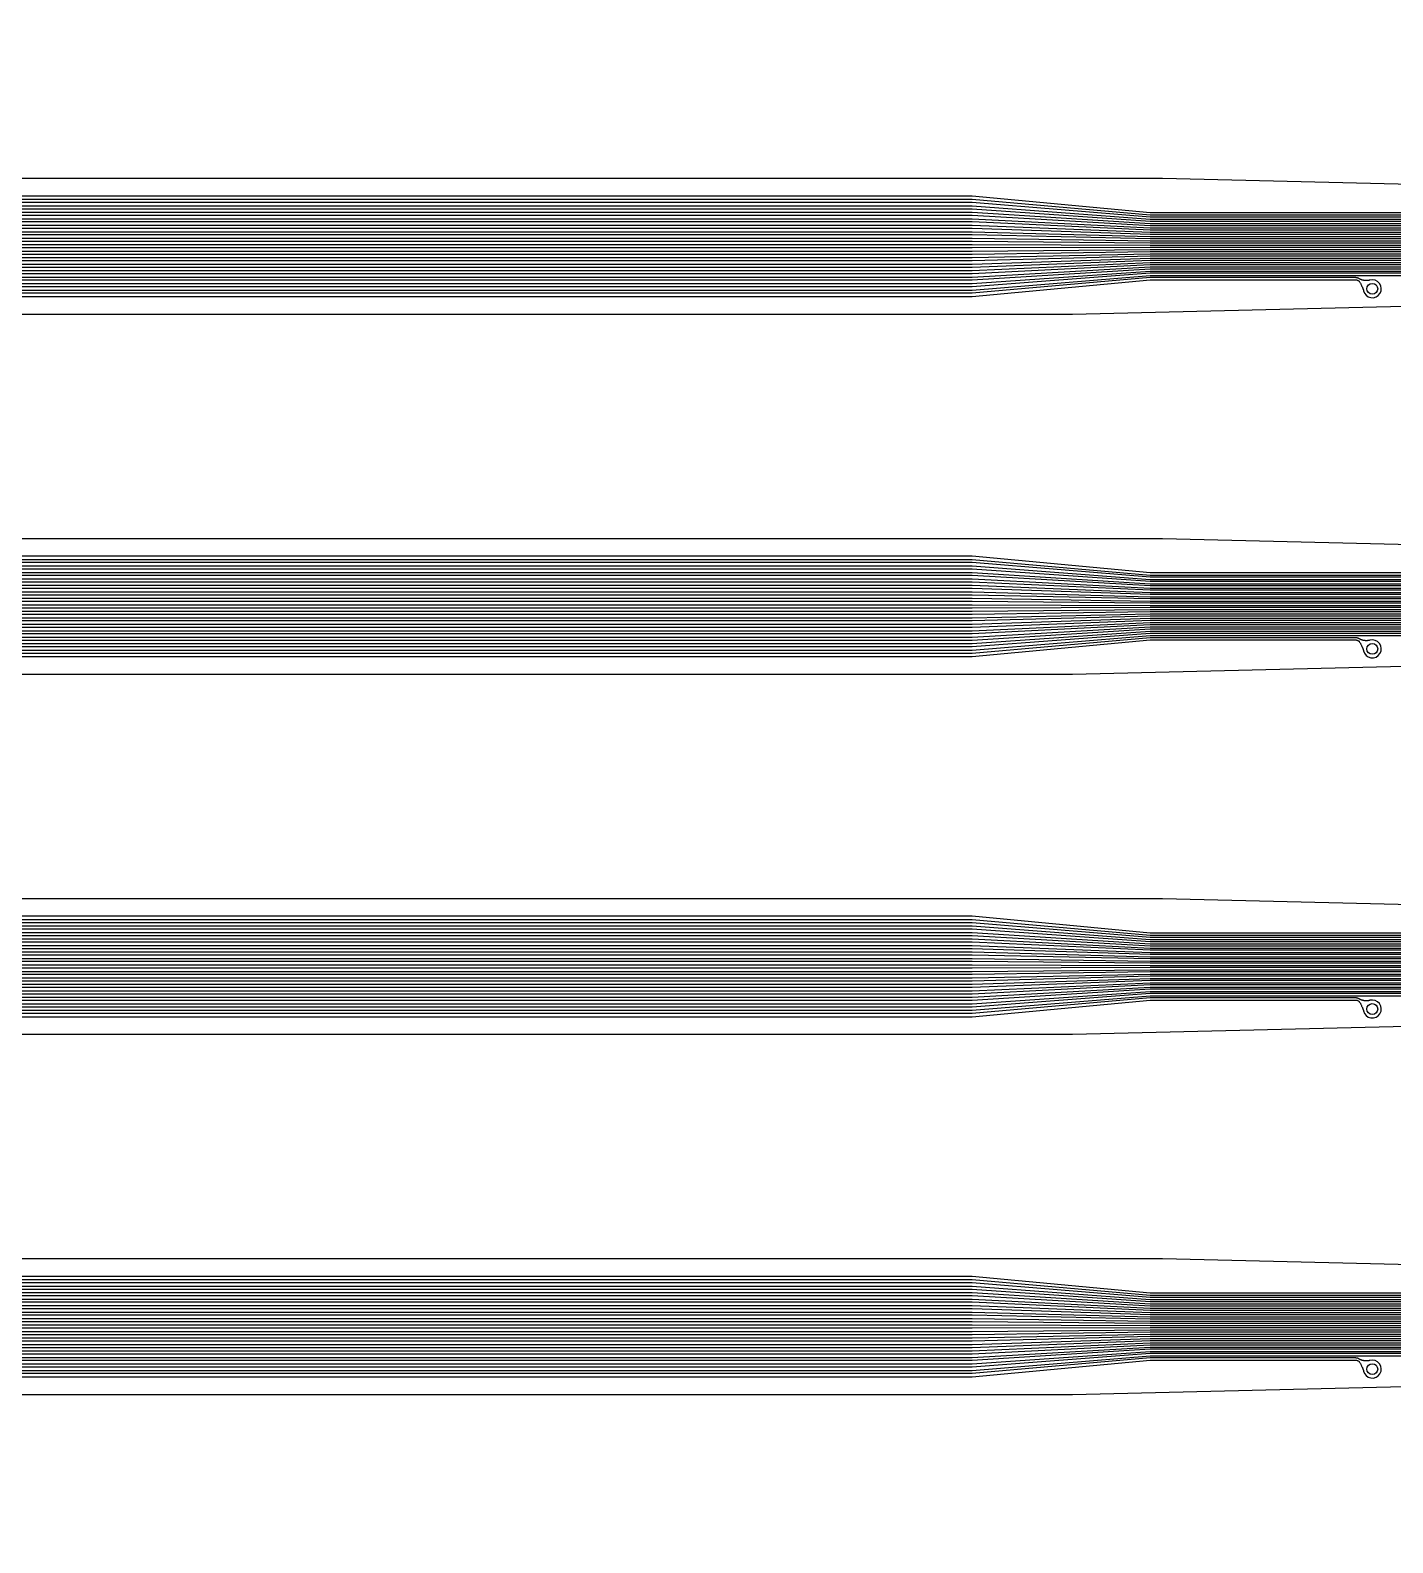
# Model space of a CAD drawing. Header units: millimetres. Extents: x 0 to 17.1, y 0 to 7.7.
# Drawn here: x 13.332 to 15.224, y 2.775 to 4.875 of the extents above; entities that cross this region are included whole.
import ezdxf

# ---------------------------------------------------------------- set-up
doc = ezdxf.new("R2010")
doc.units = ezdxf.units.MM
doc.header["$MEASUREMENT"] = 0
doc.layers.add('Insulation', color=112, linetype='Continuous')
doc.layers.add('Metal', color=52, linetype='Continuous')

msp = doc.modelspace()

# ---------------------------------------------------------------- linework, layer by layer
at = {"layer": 'Insulation'}
for points in [[(17.0987, 4.6163), (14.904, 4.669), (12.14, 4.669, -0.270231), (11.9607, 4.7735, 0.262523), (11.7924, 4.8749), (8.89, 4.875)], [(17.0987, 4.1163), (14.904, 4.169), (12.14, 4.169, -1), (12.14, 4.481), (14.779, 4.481), (17.1018, 4.5368)], [(17.0987, 3.6163), (14.904, 3.669), (12.14, 3.669, -1), (12.14, 3.981), (14.779, 3.981), (17.1018, 4.0368)], [(17.0987, 3.1163), (14.904, 3.169), (12.14, 3.169, -1), (12.14, 3.481), (14.779, 3.481), (17.1018, 3.5368)], [(8.89, 2.775), (11.7924, 2.775, 0.262092), (11.9607, 2.8765, -0.270231), (12.14, 2.981), (14.779, 2.981), (17.1018, 3.0368)]]:
    msp.add_lwpolyline(points, format="xyb", dxfattribs=at)
for centre in [(15.1955, 4.516), (15.1955, 4.016), (15.1955, 3.516), (15.1955, 3.016)]:
    msp.add_circle(centre, 0.0075, dxfattribs=at)
at = {"layer": 'Metal'}
for points in [[(15.2955, 4.6215), (14.887, 4.6215), (14.64, 4.6448), (12.1355, 4.6448)], [(12.1355, 4.6403), (14.64, 4.6403), (14.887, 4.6185), (15.2955, 4.6185)], [(15.5454, 4.6155), (14.887, 4.6155), (14.64, 4.6358), (12.1355, 4.6358)], [(12.1355, 4.6313), (14.64, 4.6313), (14.887, 4.6125), (15.5454, 4.6125)], [(15.7954, 4.6095), (14.887, 4.6095), (14.64, 4.6268), (12.1355, 4.6268)], [(12.1355, 4.6223), (14.64, 4.6223), (14.887, 4.6065), (15.7954, 4.6065)], [(16.0453, 4.6035), (14.887, 4.6035), (14.64, 4.6178), (12.1355, 4.6178)], [(12.1355, 4.6133), (14.64, 4.6133), (14.887, 4.6005), (16.0453, 4.6005)], [(16.2952, 4.5975), (14.887, 4.5975), (14.64, 4.6088), (12.1355, 4.6088)], [(12.1355, 4.6043), (14.64, 4.6043), (14.887, 4.5945), (16.2952, 4.5945)], [(16.5451, 4.5915), (14.887, 4.5915), (14.64, 4.5998), (12.1355, 4.5998)], [(12.1355, 4.5953), (14.64, 4.5953), (14.887, 4.5885), (16.5451, 4.5885)], [(16.7951, 4.5855), (14.887, 4.5855), (14.64, 4.5908), (12.1355, 4.5908)], [(12.1355, 4.5863), (14.64, 4.5863), (14.887, 4.5825), (16.7951, 4.5825)], [(17.045, 4.5795), (14.887, 4.5795), (14.64, 4.5818), (12.1355, 4.5818)], [(12.1355, 4.5773), (14.64, 4.5773), (14.887, 4.5765), (17.045, 4.5765)], [(16.92, 4.5735), (14.887, 4.5735), (14.64, 4.5728), (12.1355, 4.5728)], [(12.1355, 4.5683), (14.64, 4.5683), (14.887, 4.5705), (16.92, 4.5705)], [(16.6701, 4.5675), (14.887, 4.5675), (14.64, 4.5638), (12.1355, 4.5638)], [(12.1355, 4.5593), (14.64, 4.5593), (14.887, 4.5645), (16.6701, 4.5645)], [(16.4202, 4.5615), (14.887, 4.5615), (14.64, 4.5548), (12.1355, 4.5548)], [(12.1355, 4.5503), (14.64, 4.5503), (14.887, 4.5585), (16.4202, 4.5585)], [(16.1703, 4.5555), (14.887, 4.5555), (14.64, 4.5458), (12.1355, 4.5458)], [(12.1355, 4.5413), (14.64, 4.5413), (14.887, 4.5525), (16.1703, 4.5525)], [(15.9203, 4.5495), (14.887, 4.5495), (14.64, 4.5368), (12.1355, 4.5368)], [(12.1355, 4.5323), (14.64, 4.5323), (14.887, 4.5465), (15.9203, 4.5465)], [(15.6704, 4.5435), (14.887, 4.5435), (14.64, 4.5278), (12.1355, 4.5278)], [(12.1355, 4.5233), (14.64, 4.5233), (14.887, 4.5405), (15.6704, 4.5405)], [(15.4205, 4.5375), (14.887, 4.5375), (14.64, 4.5188), (12.1355, 4.5188)], [(12.1355, 4.5143), (14.64, 4.5143), (14.887, 4.5345), (15.4205, 4.5345)], [(15.2955, 4.1215), (14.887, 4.1215), (14.64, 4.1448), (12.1355, 4.1448)], [(12.1355, 4.1403), (14.64, 4.1403), (14.887, 4.1185), (15.2955, 4.1185)], [(15.5454, 4.1155), (14.887, 4.1155), (14.64, 4.1358), (12.1355, 4.1358)], [(12.1355, 4.1313), (14.64, 4.1313), (14.887, 4.1125), (15.5454, 4.1125)], [(15.7954, 4.1095), (14.887, 4.1095), (14.64, 4.1268), (12.1355, 4.1268)], [(12.1355, 4.1223), (14.64, 4.1223), (14.887, 4.1065), (15.7954, 4.1065)], [(16.0453, 4.1035), (14.887, 4.1035), (14.64, 4.1178), (12.1355, 4.1178)], [(12.1355, 4.1133), (14.64, 4.1133), (14.887, 4.1005), (16.0453, 4.1005)], [(16.2952, 4.0975), (14.887, 4.0975), (14.64, 4.1088), (12.1355, 4.1088)], [(12.1355, 4.1043), (14.64, 4.1043), (14.887, 4.0945), (16.2952, 4.0945)], [(16.5451, 4.0915), (14.887, 4.0915), (14.64, 4.0998), (12.1355, 4.0998)], [(12.1355, 4.0953), (14.64, 4.0953), (14.887, 4.0885), (16.5451, 4.0885)], [(16.7951, 4.0855), (14.887, 4.0855), (14.64, 4.0908), (12.1355, 4.0908)], [(12.1355, 4.0863), (14.64, 4.0863), (14.887, 4.0825), (16.7951, 4.0825)], [(17.045, 4.0795), (14.887, 4.0795), (14.64, 4.0818), (12.1355, 4.0818)], [(12.1355, 4.0773), (14.64, 4.0773), (14.887, 4.0765), (17.045, 4.0765)], [(16.92, 4.0735), (14.887, 4.0735), (14.64, 4.0728), (12.1355, 4.0728)], [(12.1355, 4.0683), (14.64, 4.0683), (14.887, 4.0705), (16.92, 4.0705)], [(16.6701, 4.0675), (14.887, 4.0675), (14.64, 4.0638), (12.1355, 4.0638)], [(12.1355, 4.0593), (14.64, 4.0593), (14.887, 4.0645), (16.6701, 4.0645)], [(16.4202, 4.0615), (14.887, 4.0615), (14.64, 4.0548), (12.1355, 4.0548)], [(12.1355, 4.0503), (14.64, 4.0503), (14.887, 4.0585), (16.4202, 4.0585)], [(16.1703, 4.0555), (14.887, 4.0555), (14.64, 4.0458), (12.1355, 4.0458)], [(12.1355, 4.0413), (14.64, 4.0413), (14.887, 4.0525), (16.1703, 4.0525)], [(15.9203, 4.0495), (14.887, 4.0495), (14.64, 4.0368), (12.1355, 4.0368)], [(12.1355, 4.0323), (14.64, 4.0323), (14.887, 4.0465), (15.9203, 4.0465)], [(15.6704, 4.0435), (14.887, 4.0435), (14.64, 4.0278), (12.1355, 4.0278)], [(12.1355, 4.0233), (14.64, 4.0233), (14.887, 4.0405), (15.6704, 4.0405)], [(15.4205, 4.0375), (14.887, 4.0375), (14.64, 4.0188), (12.1355, 4.0188)], [(12.1355, 4.0143), (14.64, 4.0143), (14.887, 4.0345), (15.4205, 4.0345)], [(15.2955, 3.6215), (14.887, 3.6215), (14.64, 3.6448), (12.1355, 3.6448)], [(12.1355, 3.6403), (14.64, 3.6403), (14.887, 3.6185), (15.2955, 3.6185)], [(15.5454, 3.6155), (14.887, 3.6155), (14.64, 3.6358), (12.1355, 3.6358)], [(12.1355, 3.6313), (14.64, 3.6313), (14.887, 3.6125), (15.5454, 3.6125)], [(15.7954, 3.6095), (14.887, 3.6095), (14.64, 3.6268), (12.1355, 3.6268)], [(12.1355, 3.6223), (14.64, 3.6223), (14.887, 3.6065), (15.7954, 3.6065)], [(16.0453, 3.6035), (14.887, 3.6035), (14.64, 3.6178), (12.1355, 3.6178)], [(12.1355, 3.6133), (14.64, 3.6133), (14.887, 3.6005), (16.0453, 3.6005)], [(16.2952, 3.5975), (14.887, 3.5975), (14.64, 3.6088), (12.1355, 3.6088)], [(12.1355, 3.6043), (14.64, 3.6043), (14.887, 3.5945), (16.2952, 3.5945)], [(16.5451, 3.5915), (14.887, 3.5915), (14.64, 3.5998), (12.1355, 3.5998)], [(12.1355, 3.5953), (14.64, 3.5953), (14.887, 3.5885), (16.5451, 3.5885)], [(16.7951, 3.5855), (14.887, 3.5855), (14.64, 3.5908), (12.1355, 3.5908)], [(12.1355, 3.5863), (14.64, 3.5863), (14.887, 3.5825), (16.7951, 3.5825)], [(17.045, 3.5795), (14.887, 3.5795), (14.64, 3.5818), (12.1355, 3.5818)], [(12.1355, 3.5773), (14.64, 3.5773), (14.887, 3.5765), (17.045, 3.5765)], [(16.92, 3.5735), (14.887, 3.5735), (14.64, 3.5728), (12.1355, 3.5728)], [(12.1355, 3.5683), (14.64, 3.5683), (14.887, 3.5705), (16.92, 3.5705)], [(16.6701, 3.5675), (14.887, 3.5675), (14.64, 3.5638), (12.1355, 3.5638)], [(12.1355, 3.5593), (14.64, 3.5593), (14.887, 3.5645), (16.6701, 3.5645)], [(16.4202, 3.5615), (14.887, 3.5615), (14.64, 3.5548), (12.1355, 3.5548)], [(12.1355, 3.5503), (14.64, 3.5503), (14.887, 3.5585), (16.4202, 3.5585)], [(16.1703, 3.5555), (14.887, 3.5555), (14.64, 3.5458), (12.1355, 3.5458)], [(12.1355, 3.5413), (14.64, 3.5413), (14.887, 3.5525), (16.1703, 3.5525)], [(15.9203, 3.5495), (14.887, 3.5495), (14.64, 3.5368), (12.1355, 3.5368)], [(12.1355, 3.5323), (14.64, 3.5323), (14.887, 3.5465), (15.9203, 3.5465)], [(15.6704, 3.5435), (14.887, 3.5435), (14.64, 3.5278), (12.1355, 3.5278)], [(12.1355, 3.5233), (14.64, 3.5233), (14.887, 3.5405), (15.6704, 3.5405)], [(15.4205, 3.5375), (14.887, 3.5375), (14.64, 3.5188), (12.1355, 3.5188)], [(12.1355, 3.5143), (14.64, 3.5143), (14.887, 3.5345), (15.4205, 3.5345)], [(15.2955, 3.1215), (14.887, 3.1215), (14.64, 3.1448), (12.1355, 3.1448)], [(12.1355, 3.1403), (14.64, 3.1403), (14.887, 3.1185), (15.2955, 3.1185)], [(15.5454, 3.1155), (14.887, 3.1155), (14.64, 3.1358), (12.1355, 3.1358)], [(12.1355, 3.1313), (14.64, 3.1313), (14.887, 3.1125), (15.5454, 3.1125)], [(15.7954, 3.1095), (14.887, 3.1095), (14.64, 3.1268), (12.1355, 3.1268)], [(12.1355, 3.1223), (14.64, 3.1223), (14.887, 3.1065), (15.7954, 3.1065)], [(16.0453, 3.1035), (14.887, 3.1035), (14.64, 3.1178), (12.1355, 3.1178)], [(12.1355, 3.1133), (14.64, 3.1133), (14.887, 3.1005), (16.0453, 3.1005)], [(16.2952, 3.0975), (14.887, 3.0975), (14.64, 3.1088), (12.1355, 3.1088)], [(12.1355, 3.1043), (14.64, 3.1043), (14.887, 3.0945), (16.2952, 3.0945)], [(16.5451, 3.0915), (14.887, 3.0915), (14.64, 3.0998), (12.1355, 3.0998)], [(12.1355, 3.0953), (14.64, 3.0953), (14.887, 3.0885), (16.5451, 3.0885)], [(16.7951, 3.0855), (14.887, 3.0855), (14.64, 3.0908), (12.1355, 3.0908)], [(12.1355, 3.0863), (14.64, 3.0863), (14.887, 3.0825), (16.7951, 3.0825)], [(17.045, 3.0795), (14.887, 3.0795), (14.64, 3.0818), (12.1355, 3.0818)], [(12.1355, 3.0773), (14.64, 3.0773), (14.887, 3.0765), (17.045, 3.0765)], [(16.92, 3.0735), (14.887, 3.0735), (14.64, 3.0728), (12.1355, 3.0728)], [(12.1355, 3.0683), (14.64, 3.0683), (14.887, 3.0705), (16.92, 3.0705)], [(16.6701, 3.0675), (14.887, 3.0675), (14.64, 3.0638), (12.1355, 3.0638)], [(12.1355, 3.0593), (14.64, 3.0593), (14.887, 3.0645), (16.6701, 3.0645)], [(16.4202, 3.0615), (14.887, 3.0615), (14.64, 3.0548), (12.1355, 3.0548)], [(12.1355, 3.0503), (14.64, 3.0503), (14.887, 3.0585), (16.4202, 3.0585)], [(16.1703, 3.0555), (14.887, 3.0555), (14.64, 3.0458), (12.1355, 3.0458)], [(12.1355, 3.0413), (14.64, 3.0413), (14.887, 3.0525), (16.1703, 3.0525)], [(15.9203, 3.0495), (14.887, 3.0495), (14.64, 3.0368), (12.1355, 3.0368)], [(12.1355, 3.0323), (14.64, 3.0323), (14.887, 3.0465), (15.9203, 3.0465)], [(15.6704, 3.0435), (14.887, 3.0435), (14.64, 3.0278), (12.1355, 3.0278)], [(12.1355, 3.0233), (14.64, 3.0233), (14.887, 3.0405), (15.6704, 3.0405)], [(15.4205, 3.0375), (14.887, 3.0375), (14.64, 3.0188), (12.1355, 3.0188)], [(12.1355, 3.0143), (14.64, 3.0143), (14.887, 3.0345), (15.4205, 3.0345)]]:
    msp.add_lwpolyline(points, dxfattribs=at)
for points in [[(12.1355, 4.5053), (14.64, 4.5053), (14.887, 4.5285), (15.1705, 4.5285), (15.1712, 4.5285), (15.1719, 4.5285), (15.1725, 4.5284), (15.1732, 4.5284), (15.1738, 4.5283), (15.1744, 4.5281), (15.175, 4.5279), (15.1756, 4.5277), (15.1761, 4.5274), (15.1766, 4.527), (15.1771, 4.5266), (15.1775, 4.5261), (15.1779, 4.5256), (15.1783, 4.525), (15.1787, 4.5244), (15.179, 4.5237), (15.1794, 4.523), (15.1797, 4.5223), (15.18, 4.5216), (15.1803, 4.5208), (15.1806, 4.5201), (15.181, 4.5194), (15.1813, 4.5187), (15.1814, 4.5185), (15.1816, 4.5183), (15.1817, 4.5181), (15.1818, 4.5179), (15.1819, 4.5176), (15.182, 4.5174), (15.1821, 4.5172), (15.1822, 4.5169), (15.1823, 4.5167), (15.1824, 4.5165), (15.1825, 4.5163), (15.1826, 4.516), (15.1826, 4.5158), (15.1827, 4.5155), (15.1828, 4.5153), (15.1829, 4.5151), (15.1829, 4.5148), (15.183, 4.5146), (15.1831, 4.5144), (15.1831, 4.5141), (15.1832, 4.5139), (15.1833, 4.5136), (15.1833, 4.5134, 2.500423), (15.1923, 4.5281), (15.1919, 4.528), (15.1914, 4.5279), (15.191, 4.5278), (15.1905, 4.5277), (15.1901, 4.5276), (15.1896, 4.5276), (15.1892, 4.5275), (15.1887, 4.5275), (15.1882, 4.5274), (15.1878, 4.5274), (15.1873, 4.5274), (15.1869, 4.5274), (15.1864, 4.5274), (15.186, 4.5274), (15.1855, 4.5275), (15.185, 4.5275), (15.1846, 4.5276), (15.1841, 4.5276), (15.1837, 4.5277), (15.1832, 4.5278), (15.1828, 4.5279), (15.1823, 4.528), (15.1819, 4.5281), (15.1814, 4.5282), (15.181, 4.5284), (15.1806, 4.5285), (15.1801, 4.5287), (15.1797, 4.5289), (15.1793, 4.529), (15.1789, 4.5292), (15.1785, 4.5294), (15.178, 4.5296), (15.1776, 4.5298), (15.1772, 4.53), (15.1768, 4.5303), (15.1765, 4.5305), (15.1762, 4.5306), (15.1759, 4.5308), (15.1755, 4.5309), (15.1752, 4.531), (15.1748, 4.5311), (15.1744, 4.5312), (15.1741, 4.5313), (15.1737, 4.5314), (15.1733, 4.5314), (15.1729, 4.5314), (15.1725, 4.5315), (15.1721, 4.5315), (15.1717, 4.5315), (15.1713, 4.5315), (15.1709, 4.5315), (15.1705, 4.5315), (14.887, 4.5315), (14.64, 4.5098), (12.1355, 4.5098)], [(12.1355, 4.0053), (14.64, 4.0053), (14.887, 4.0285), (15.1705, 4.0285), (15.1712, 4.0285), (15.1719, 4.0285), (15.1725, 4.0284), (15.1732, 4.0284), (15.1738, 4.0283), (15.1744, 4.0281), (15.175, 4.0279), (15.1756, 4.0277), (15.1761, 4.0274), (15.1766, 4.027), (15.1771, 4.0266), (15.1775, 4.0261), (15.1779, 4.0256), (15.1783, 4.025), (15.1787, 4.0244), (15.179, 4.0237), (15.1794, 4.023), (15.1797, 4.0223), (15.18, 4.0216), (15.1803, 4.0208), (15.1806, 4.0201), (15.181, 4.0194), (15.1813, 4.0187), (15.1814, 4.0185), (15.1816, 4.0183), (15.1817, 4.0181), (15.1818, 4.0179), (15.1819, 4.0176), (15.182, 4.0174), (15.1821, 4.0172), (15.1822, 4.0169), (15.1823, 4.0167), (15.1824, 4.0165), (15.1825, 4.0163), (15.1826, 4.016), (15.1826, 4.0158), (15.1827, 4.0155), (15.1828, 4.0153), (15.1829, 4.0151), (15.1829, 4.0148), (15.183, 4.0146), (15.1831, 4.0144), (15.1831, 4.0141), (15.1832, 4.0139), (15.1833, 4.0136), (15.1833, 4.0134, 2.500423), (15.1923, 4.0281), (15.1919, 4.028), (15.1914, 4.0279), (15.191, 4.0278), (15.1905, 4.0277), (15.1901, 4.0276), (15.1896, 4.0276), (15.1892, 4.0275), (15.1887, 4.0275), (15.1882, 4.0274), (15.1878, 4.0274), (15.1873, 4.0274), (15.1869, 4.0274), (15.1864, 4.0274), (15.186, 4.0274), (15.1855, 4.0275), (15.185, 4.0275), (15.1846, 4.0276), (15.1841, 4.0276), (15.1837, 4.0277), (15.1832, 4.0278), (15.1828, 4.0279), (15.1823, 4.028), (15.1819, 4.0281), (15.1814, 4.0282), (15.181, 4.0284), (15.1806, 4.0285), (15.1801, 4.0287), (15.1797, 4.0289), (15.1793, 4.029), (15.1789, 4.0292), (15.1785, 4.0294), (15.178, 4.0296), (15.1776, 4.0298), (15.1772, 4.03), (15.1768, 4.0303), (15.1765, 4.0305), (15.1762, 4.0306), (15.1759, 4.0308), (15.1755, 4.0309), (15.1752, 4.031), (15.1748, 4.0311), (15.1744, 4.0312), (15.1741, 4.0313), (15.1737, 4.0314), (15.1733, 4.0314), (15.1729, 4.0314), (15.1725, 4.0315), (15.1721, 4.0315), (15.1717, 4.0315), (15.1713, 4.0315), (15.1709, 4.0315), (15.1705, 4.0315), (14.887, 4.0315), (14.64, 4.0098), (12.1355, 4.0098)], [(12.1355, 3.5053), (14.64, 3.5053), (14.887, 3.5285), (15.1705, 3.5285), (15.1712, 3.5285), (15.1719, 3.5285), (15.1725, 3.5284), (15.1732, 3.5284), (15.1738, 3.5283), (15.1744, 3.5281), (15.175, 3.5279), (15.1756, 3.5277), (15.1761, 3.5274), (15.1766, 3.527), (15.1771, 3.5266), (15.1775, 3.5261), (15.1779, 3.5256), (15.1783, 3.525), (15.1787, 3.5244), (15.179, 3.5237), (15.1794, 3.523), (15.1797, 3.5223), (15.18, 3.5216), (15.1803, 3.5208), (15.1806, 3.5201), (15.181, 3.5194), (15.1813, 3.5187), (15.1814, 3.5185), (15.1816, 3.5183), (15.1817, 3.5181), (15.1818, 3.5179), (15.1819, 3.5176), (15.182, 3.5174), (15.1821, 3.5172), (15.1822, 3.5169), (15.1823, 3.5167), (15.1824, 3.5165), (15.1825, 3.5163), (15.1826, 3.516), (15.1826, 3.5158), (15.1827, 3.5155), (15.1828, 3.5153), (15.1829, 3.5151), (15.1829, 3.5148), (15.183, 3.5146), (15.1831, 3.5144), (15.1831, 3.5141), (15.1832, 3.5139), (15.1833, 3.5136), (15.1833, 3.5134, 2.500423), (15.1923, 3.5281), (15.1919, 3.528), (15.1914, 3.5279), (15.191, 3.5278), (15.1905, 3.5277), (15.1901, 3.5276), (15.1896, 3.5276), (15.1892, 3.5275), (15.1887, 3.5275), (15.1882, 3.5274), (15.1878, 3.5274), (15.1873, 3.5274), (15.1869, 3.5274), (15.1864, 3.5274), (15.186, 3.5274), (15.1855, 3.5275), (15.185, 3.5275), (15.1846, 3.5276), (15.1841, 3.5276), (15.1837, 3.5277), (15.1832, 3.5278), (15.1828, 3.5279), (15.1823, 3.528), (15.1819, 3.5281), (15.1814, 3.5282), (15.181, 3.5284), (15.1806, 3.5285), (15.1801, 3.5287), (15.1797, 3.5289), (15.1793, 3.529), (15.1789, 3.5292), (15.1785, 3.5294), (15.178, 3.5296), (15.1776, 3.5298), (15.1772, 3.53), (15.1768, 3.5303), (15.1765, 3.5305), (15.1762, 3.5306), (15.1759, 3.5308), (15.1755, 3.5309), (15.1752, 3.531), (15.1748, 3.5311), (15.1744, 3.5312), (15.1741, 3.5313), (15.1737, 3.5314), (15.1733, 3.5314), (15.1729, 3.5314), (15.1725, 3.5315), (15.1721, 3.5315), (15.1717, 3.5315), (15.1713, 3.5315), (15.1709, 3.5315), (15.1705, 3.5315), (14.887, 3.5315), (14.64, 3.5098), (12.1355, 3.5098)], [(12.1355, 3.0053), (14.64, 3.0053), (14.887, 3.0285), (15.1705, 3.0285), (15.1712, 3.0285), (15.1719, 3.0285), (15.1725, 3.0284), (15.1732, 3.0284), (15.1738, 3.0283), (15.1744, 3.0281), (15.175, 3.0279), (15.1756, 3.0277), (15.1761, 3.0274), (15.1766, 3.027), (15.1771, 3.0266), (15.1775, 3.0261), (15.1779, 3.0256), (15.1783, 3.025), (15.1787, 3.0244), (15.179, 3.0237), (15.1794, 3.023), (15.1797, 3.0223), (15.18, 3.0216), (15.1803, 3.0208), (15.1806, 3.0201), (15.181, 3.0194), (15.1813, 3.0187), (15.1814, 3.0185), (15.1816, 3.0183), (15.1817, 3.0181), (15.1818, 3.0179), (15.1819, 3.0176), (15.182, 3.0174), (15.1821, 3.0172), (15.1822, 3.0169), (15.1823, 3.0167), (15.1824, 3.0165), (15.1825, 3.0163), (15.1826, 3.016), (15.1826, 3.0158), (15.1827, 3.0155), (15.1828, 3.0153), (15.1829, 3.0151), (15.1829, 3.0148), (15.183, 3.0146), (15.1831, 3.0144), (15.1831, 3.0141), (15.1832, 3.0139), (15.1833, 3.0136), (15.1833, 3.0134, 2.500423), (15.1923, 3.0281), (15.1919, 3.028), (15.1914, 3.0279), (15.191, 3.0278), (15.1905, 3.0277), (15.1901, 3.0276), (15.1896, 3.0276), (15.1892, 3.0275), (15.1887, 3.0275), (15.1882, 3.0274), (15.1878, 3.0274), (15.1873, 3.0274), (15.1869, 3.0274), (15.1864, 3.0274), (15.186, 3.0274), (15.1855, 3.0275), (15.185, 3.0275), (15.1846, 3.0276), (15.1841, 3.0276), (15.1837, 3.0277), (15.1832, 3.0278), (15.1828, 3.0279), (15.1823, 3.028), (15.1819, 3.0281), (15.1814, 3.0282), (15.181, 3.0284), (15.1806, 3.0285), (15.1801, 3.0287), (15.1797, 3.0289), (15.1793, 3.029), (15.1789, 3.0292), (15.1785, 3.0294), (15.178, 3.0296), (15.1776, 3.0298), (15.1772, 3.03), (15.1768, 3.0303), (15.1765, 3.0305), (15.1762, 3.0306), (15.1759, 3.0308), (15.1755, 3.0309), (15.1752, 3.031), (15.1748, 3.0311), (15.1744, 3.0312), (15.1741, 3.0313), (15.1737, 3.0314), (15.1733, 3.0314), (15.1729, 3.0314), (15.1725, 3.0315), (15.1721, 3.0315), (15.1717, 3.0315), (15.1713, 3.0315), (15.1709, 3.0315), (15.1705, 3.0315), (14.887, 3.0315), (14.64, 3.0098), (12.1355, 3.0098)]]:
    msp.add_lwpolyline(points, format="xyb", dxfattribs=at)

doc.saveas('drawing.dxf')
